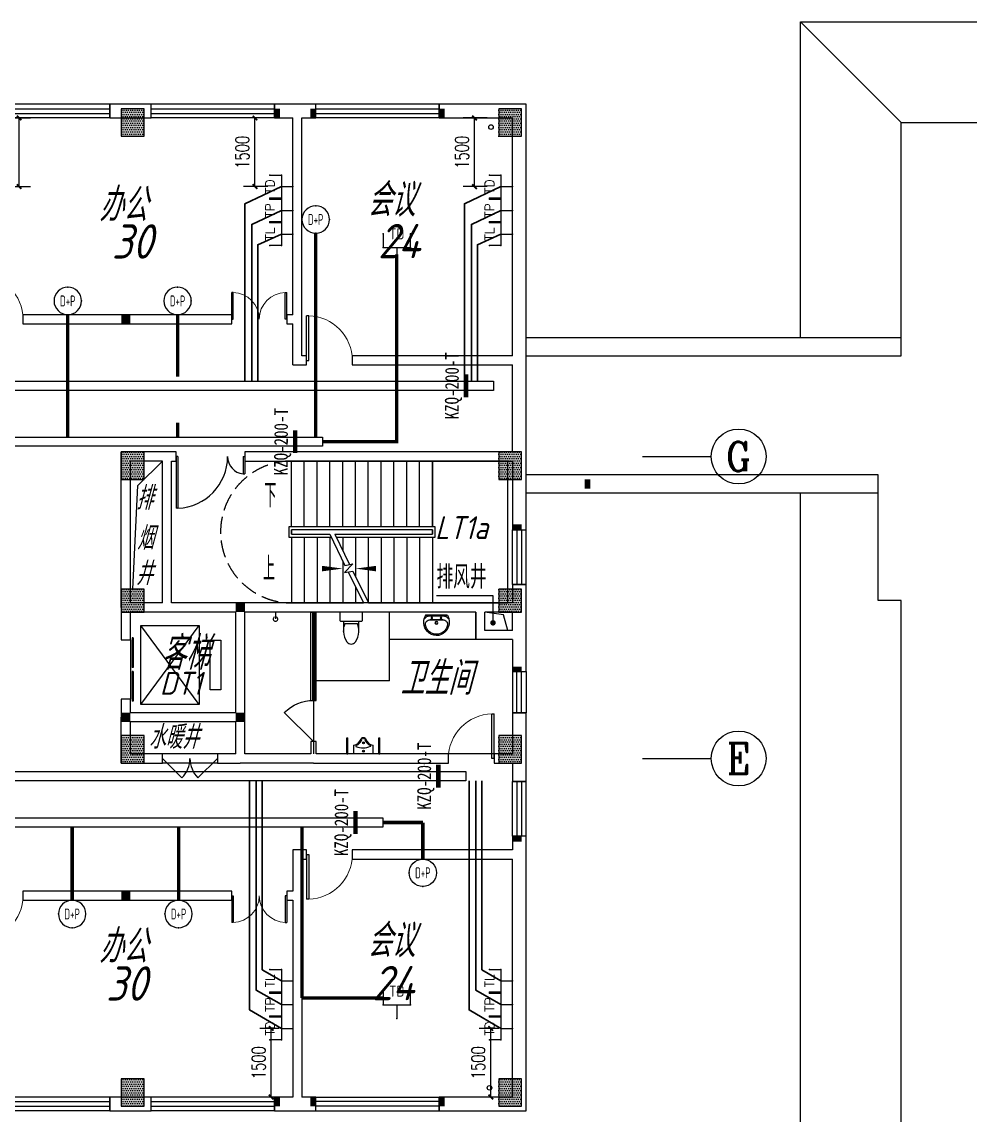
# Model space of a CAD drawing. Extents: x 1398449 to 2142961, y 256969 to 1032940.
# Drawn here: x 1615867 to 1636598, y 301821 to 325717 of the extents above; entities that cross this region are included whole.
import ezdxf
from ezdxf.enums import TextEntityAlignment as Align

# ---------------------------------------------------------------- set-up
doc = ezdxf.new("R2010")
doc.units = 0
doc.header["$LTSCALE"] = 1500
doc.header["$PDSIZE"] = 50
doc.linetypes.add('DASH', pattern=[0.35, 0.25, -0.1])
for name, color, linetype in [('1-建筑底图', 8, 'Continuous'), ('AXIS_TEXT', 7, 'Continuous'), ('CABLETRAY_PDS', 6, 'Continuous'), ('COLU', 7, 'Continuous'), ('EQUIP-通讯', 3, 'Continuous'), ('TEL_DIM', 3, 'Continuous'), ('WIRE-综合布线', 5, 'Continuous'), ('光纤点位', 3, 'Continuous'), ('内网桥架', 1, 'Continuous'), ('墙填充', 252, 'Continuous'), ('抗震支吊架', 2, 'Continuous'), ('构造柱', 6, 'Continuous'), ('水', 5, 'Continuous'), ('洁具', 7, 'Continuous'), ('红机电话', 3, 'Continuous'), ('结构柱子', 253, 'Continuous'), ('蓝机电话', 3, 'Continuous')]:
    doc.layers.add(name, color=color, linetype=linetype)
doc.layers.add('内网线路', color=1, linetype='Continuous', lineweight=30)
doc.styles.add('_TCH_AXIS', font='COMPLEX', dxfattribs={"bigfont": 'GBCBIG'})
doc.styles.add('_TCH_DIM', font='SIMPLEX', dxfattribs={"bigfont": 'GBCBIG'})
doc.styles.add('_TCH_DIM_T3', font='SIMPLEX', dxfattribs={"width": 0.705882, "bigfont": 'GBCBIG'})
doc.styles.add('_TEL_ATTDEF', font='GBENOR', dxfattribs={"width": 0.8, "height": 3, "bigfont": 'GBCBIG'})
doc.styles.add('_TEL_DIM', font='SIMPLEX', dxfattribs={"width": 0.8, "height": 3.5, "bigfont": 'HZTXT'})
doc.styles.add('A_DIM', font='simplex.shx', dxfattribs={"width": 0.7, "bigfont": 'gbcbig.shx'})
doc.styles.add('COMPLEX', font='COMPLEX')
doc.styles.add('kzcad', font='', dxfattribs={"width": 0.8})
doc.styles.get("Standard").update_dxf_attribs({"font": 'gbeitc.shx', "bigfont": 'gbcbig.shx'})
doc.styles.get('kzcad').set_extended_font_data('SimSun')
doc.linetypes.add('JIEDI', pattern='A,1.25,-0.25,0.25,-0.25,0.625,["/",Standard,S=0.6,R=0,X=0,Y=-0.3],0.625,-0.25,0.25,-0.25', length=4)
doc.dimstyles.new('_TCH_ARCH&&100', dxfattribs={"dimtxt": 297.5, "dimasz": 100, "dimexe": 250, "dimexo": 300, "dimgap": 126.25, "dimtad": 1, "dimdec": 0, "dimzin": 0, "dimdsep": 46, "dimtxsty": '_TCH_DIM_T3', "dimblk": 'ARCHTICK', "dimcen": 0.09, "dimclrt": 7, "dimazin": 2, "dimtfac": 1, "dimtdec": 0, "dimtix": 1, "dimtmove": 2, "dimatfit": 3, "dimfxl": 1, "dimtolj": 1, "dimtzin": 0, "dimarcsym": 0})
pattern_1 = [(0, (-733263.436, -708672.53), (23.8125, 47.625), [0, -47.625])]

# ---------------------------------------------------------------- blocks, each defined once
blk = doc.blocks.new('ghyhytjhrtret')
at = {"layer": '构造柱', "color": 0}
for points in [[(-319689, 1099337), (-319689, 1099137), (-319809, 1099337), (-319809, 1099137)], [(-318909, 1099337), (-318909, 1099137), (-319029, 1099337), (-319029, 1099137)], [(-316089, 1099337), (-316089, 1099137), (-316209, 1099337), (-316209, 1099137)], [(-323159, 1094837), (-323159, 1094637), (-322959, 1094837), (-322959, 1094637)], [(-313029, 1091037), (-313029, 1091237), (-312909, 1091037), (-312909, 1091237)], [(-314409, 1090137), (-314609, 1090137), (-314409, 1090257), (-314609, 1090257)], [(-320659, 1088537), (-320659, 1088337), (-320459, 1088537), (-320459, 1088337)], [(-314409, 1087024), (-314609, 1087024), (-314409, 1087144), (-314609, 1087144)], [(-323159, 1086137), (-323159, 1085937), (-322959, 1086137), (-322959, 1085937)], [(-320659, 1086137), (-320659, 1085937), (-320459, 1086137), (-320459, 1085937)], [(-314409, 1083317), (-314609, 1083317), (-314409, 1083437), (-314609, 1083437)], [(-323159, 1082237), (-323159, 1082037), (-322959, 1082237), (-322959, 1082037)], [(-319689, 1077737), (-319689, 1077537), (-319809, 1077737), (-319809, 1077537)], [(-318909, 1077737), (-318909, 1077537), (-319029, 1077737), (-319029, 1077537)], [(-316089, 1077737), (-316089, 1077537), (-316209, 1077737), (-316209, 1077537)]]:
    blk.add_solid(points, dxfattribs=at)
blk = doc.blocks.new('A$C737A27E0')
at = {"layer": '结构柱子'}
h = blk.add_hatch(color=6, dxfattribs=at)
h.dxf.hatch_style = 1
h.paths.add_polyline_path([(68150, 21200), (68150, 21800), (67650, 21800), (67650, 21200)])
h = blk.add_hatch(color=6, dxfattribs=at)
h.dxf.hatch_style = 1
h.paths.add_polyline_path([(76400, 21800), (75900, 21800), (75900, 21200), (76400, 21200)])
h = blk.add_hatch(color=6, dxfattribs=at)
h.dxf.hatch_style = 1
h.paths.add_polyline_path([(68150, 14300), (67650, 14300), (67650, 13700), (68150, 13700)])
h = blk.add_hatch(color=6, dxfattribs=at)
h.dxf.hatch_style = 1
h.paths.add_polyline_path([(75900, 13700), (76400, 13700), (76400, 14300), (75900, 14300)])
h = blk.add_hatch(color=6, dxfattribs=at)
h.dxf.hatch_style = 1
h.paths.add_polyline_path([(68150, 11300), (67650, 11300), (67650, 10800), (68150, 10800)])
h = blk.add_hatch(color=6, dxfattribs=at)
h.dxf.hatch_style = 1
h.paths.add_polyline_path([(76400, 11300), (75900, 11300), (75900, 10800), (76400, 10800)])
h = blk.add_hatch(color=6, dxfattribs=at)
h.dxf.hatch_style = 1
h.paths.add_polyline_path([(68150, 8100), (67650, 8100), (67650, 7500), (68150, 7500)])
h = blk.add_hatch(color=6, dxfattribs=at)
h.dxf.hatch_style = 1
h.paths.add_polyline_path([(76400, 7500), (76400, 8100), (75900, 8100), (75900, 7500)])
h = blk.add_hatch(color=6, dxfattribs=at)
h.dxf.hatch_style = 1
h.paths.add_polyline_path([(68150, 0), (68150, 600), (67650, 600), (67650, 0)])
h = blk.add_hatch(color=6, dxfattribs=at)
h.dxf.hatch_style = 1
h.paths.add_polyline_path([(76400, 0), (76400, 600), (75900, 600), (75900, 0)])
at = {"layer": '结构柱子', "color": 6}
for points in [[(68150, 21800), (67650, 21800), (67650, 21200), (68150, 21200)], [(76400, 21800), (75900, 21800), (75900, 21200), (76400, 21200)], [(68150, 14300), (67650, 14300), (67650, 13700), (68150, 13700)], [(76400, 14300), (75900, 14300), (75900, 13700), (76400, 13700)], [(68150, 11300), (67650, 11300), (67650, 10800), (68150, 10800)], [(76400, 11300), (75900, 11300), (75900, 10800), (76400, 10800)], [(68150, 8100), (67650, 8100), (67650, 7500), (68150, 7500)], [(76400, 8100), (75900, 8100), (75900, 7500), (76400, 7500)], [(68150, 600), (67650, 600), (67650, 0), (68150, 0)], [(76400, 600), (75900, 600), (75900, 0), (76400, 0)]]:
    blk.add_lwpolyline(points, close=True, dxfattribs=at)
blk = doc.blocks.new('A$C6ABE5480')
at = {"layer": '墙填充'}
h = blk.add_hatch(dxfattribs=at)
h.set_pattern_fill('DOTS', color=256, scale=30)
h.set_pattern_definition(pattern_1)
h.paths.add_polyline_path([(68150, 21200), (68150, 21800), (67650, 21800), (67650, 21200)])
h = blk.add_hatch(dxfattribs=at)
h.set_pattern_fill('DOTS', color=256, scale=30)
h.set_pattern_definition(pattern_1)
h.paths.add_polyline_path([(76400, 21800), (75900, 21800), (75900, 21200), (76400, 21200)])
h = blk.add_hatch(dxfattribs=at)
h.set_pattern_fill('DOTS', color=256, scale=30)
h.set_pattern_definition(pattern_1)
h.paths.add_polyline_path([(68150, 14300), (67650, 14300), (67650, 13700), (68150, 13700)])
h = blk.add_hatch(dxfattribs=at)
h.set_pattern_fill('DOTS', color=256, scale=30)
h.set_pattern_definition(pattern_1)
h.paths.add_polyline_path([(75900, 13700), (76400, 13700), (76400, 14300), (75900, 14300)])
h = blk.add_hatch(dxfattribs=at)
h.set_pattern_fill('DOTS', color=256, scale=30)
h.set_pattern_definition(pattern_1)
h.paths.add_polyline_path([(68150, 11300), (67650, 11300), (67650, 10800), (68150, 10800)])
h = blk.add_hatch(dxfattribs=at)
h.set_pattern_fill('DOTS', color=256, scale=30)
h.set_pattern_definition(pattern_1)
h.paths.add_polyline_path([(76400, 11300), (75900, 11300), (75900, 10800), (76400, 10800)])
h = blk.add_hatch(dxfattribs=at)
h.set_pattern_fill('DOTS', color=256, scale=30)
h.set_pattern_definition(pattern_1)
h.paths.add_polyline_path([(68150, 8100), (67650, 8100), (67650, 7500), (68150, 7500)])
h = blk.add_hatch(dxfattribs=at)
h.set_pattern_fill('DOTS', color=256, scale=30)
h.set_pattern_definition(pattern_1)
h.paths.add_polyline_path([(76400, 7500), (76400, 8100), (75900, 8100), (75900, 7500)])
h = blk.add_hatch(dxfattribs=at)
h.set_pattern_fill('DOTS', color=256, scale=30)
h.set_pattern_definition(pattern_1)
h.paths.add_polyline_path([(68150, 0), (68150, 600), (67650, 600), (67650, 0)])
h = blk.add_hatch(dxfattribs=at)
h.set_pattern_fill('DOTS', color=256, scale=30)
h.set_pattern_definition(pattern_1)
h.paths.add_polyline_path([(76400, 0), (76400, 600), (75900, 600), (75900, 0)])
at = {"layer": 'COLU', "color": 6}
for points in [[(68150, 21800), (67650, 21800), (67650, 21200), (68150, 21200)], [(76400, 21800), (75900, 21800), (75900, 21200), (76400, 21200)], [(68150, 14300), (67650, 14300), (67650, 13700), (68150, 13700)], [(76400, 14300), (75900, 14300), (75900, 13700), (76400, 13700)], [(68150, 11300), (67650, 11300), (67650, 10800), (68150, 10800)], [(76400, 11300), (75900, 11300), (75900, 10800), (76400, 10800)], [(68150, 8100), (67650, 8100), (67650, 7500), (68150, 7500)], [(76400, 8100), (75900, 8100), (75900, 7500), (76400, 7500)], [(68150, 600), (67650, 600), (67650, 0), (68150, 0)], [(76400, 600), (75900, 600), (75900, 0), (76400, 0)]]:
    blk.add_lwpolyline(points, close=True, dxfattribs=at)
blk = doc.blocks.new('shui1')
at = {"layer": '水'}
for centre in [(557073, 185838), (557042, 164838)]:
    blk.add_circle(centre, 50, dxfattribs=at)
blk = doc.blocks.new('JB-LinYuTou')
blk.add_line((0, 0), (0, -150))
blk.add_arc((0, -150), 50, 120, 60)
blk = doc.blocks.new('_E6')
for p, q in [((240, 0), (-240, 0)), ((-237, 0), (239, 0)), ((240, 0), (270, -79)), ((-213, -36), (-271, -91)), ((-240, 0), (-270, -79)), ((-179, -23), (181, -23)), ((141, -105), (-141, -105)), ((-141, -105), (141, -105)), ((217, -37), (274, -95))]:
    blk.add_line(p, q)
for centre, radius in [((-99, -65), 16.3), ((2, -172), 31.6), ((2, -172), 23), ((101, -65), 16.3)]:
    blk.add_circle(centre, radius)
for centre, radius, start, end in [((28, -152), 307, 166.1751, 244.7296), ((-141, -205), 100, 90, 190.5602), ((0, -179), 243, 190.5602, 349.4398), ((-179, -73), 50, 90, 133.181), ((-28, -152), 307, 297.0639, 13.8249), ((141, -205), 100, 349.4398, 90), ((181, -73), 50, 44.5607, 90), ((0, -201), 250, 245.8071, 296.4628), ((28, -152), 307, 266.589, 266.5936)]:
    blk.add_arc(centre, radius, start, end)
at = {"width": 0.8, "flags": 9}
for tag in ['XSIZE', 'YSIZE']:
    blk.add_attdef(tag, (0, 0), '', height=0.5, dxfattribs=at)
blk = doc.blocks.new('_AXISO')
blk.add_circle((0, 0), 0.5)
at = {"layer": 'AXIS_TEXT', "style": 'COMPLEX', "width": 1.041667}
blk.add_attdef('A', text='', height=0.56, dxfattribs=at).set_placement((-0.25, -0.28), (0.25, -0.28), align=Align.FIT)
blk = doc.blocks.new('$plan$00002826')
at = {"layer": '洁具', "color": 7}
blk.add_line((-260, -140), (-260, 140), dxfattribs=at)
at = {"layer": '洁具'}
blk.add_line((-200, 170), (-200, -170), dxfattribs=at)
blk.add_lwpolyline([(-650, 92, 0.537872), (-650, -92, 0.149947), (-430, -170), (-200, -170), (-200, -220, 0.414214), (-170, -250), (-30, -250, 0.414214), (0, -220), (0, 220, 0.414214), (-30, 250), (-170, 250, 0.414214), (-200, 220), (-200, 170), (-430, 170, 0.149947)], format="xyb", close=True, dxfattribs=at)
at = {"layer": '洁具', "color": 7}
for centre, start, end in [((-413, -227), 67.4505, 91.4725), ((-413, 227), 268.6339, 292.5495)]:
    blk.add_arc(centre, 398, start, end, dxfattribs=at)
blk = doc.blocks.new('$TCHSYS$WIN2D')
for p, q in [((-0.5, 0.5), (0.5, 0.5)), ((-0.5, 0.5), (-0.5, -0.5)), ((0.5, 0.5), (0.5, -0.5)), ((0.5, 0.1667), (-0.5, 0.1667)), ((0.5, -0.1667), (-0.5, -0.1667)), ((-0.5, -0.5), (0.5, -0.5))]:
    blk.add_line(p, q)
blk = doc.blocks.new('$DorLib2D$00000001')
for p, q in [((0.45, 0.975), (0.5, 0.975)), ((0.45, 0), (0.45, 0.975)), ((0.5, 0), (0.5, 0.975)), ((0.5, 0), (0.45, 0))]:
    blk.add_line(p, q)
at = {"lineweight": 13}
blk.add_arc((0.475, 0), 0.975, 91.4693, 180, dxfattribs=at)
blk = doc.blocks.new('$DorLib2D$00000225')
at = {"color": 0}
for p, q in [((0.475, -0.001), (0.475, 0.752)), ((0.475, 0.752), (0.5, 0.752)), ((0.5, -0.001), (0.5, 0.752)), ((-0.5, 0), (-0.5, 0.252)), ((-0.475, 0.252), (-0.5, 0.252)), ((-0.475, 0), (-0.475, 0.252)), ((-0.475, 0), (-0.5, 0)), ((0.475, -0.001), (0.5, -0.001))]:
    blk.add_line(p, q, dxfattribs=at)
for centre, radius, start, end in [((0.505, -0.002), 0.755, 92.2493, 179.7238), ((-0.501, 0.003), 0.251, 359.7899, 84.0974)]:
    blk.add_arc(centre, radius, start, end, dxfattribs=at)
blk = doc.blocks.new('$DorLib2D$00000002')
for p, q in [((-0.5, 0), (-0.5, 0.4875)), ((-0.475, 0.4875), (-0.5, 0.4875)), ((-0.475, 0), (-0.475, 0.4875)), ((0.475, 0), (0.475, 0.4875)), ((0.475, 0.4875), (0.5, 0.4875)), ((0.5, 0), (0.5, 0.4875)), ((-0.5, 0), (-0.475, 0)), ((0.5, 0), (0.475, 0))]:
    blk.add_line(p, q)
at = {"lineweight": 13}
for centre, start, end in [((-0.4875, 0), 0, 88.53072), ((0.4875, 0), 91.46928, 180)]:
    blk.add_arc(centre, 0.4875, start, end, dxfattribs=at)
blk = doc.blocks.new('$DorLib2D$00000116')
at = {"color": 0}
for p, q in [((-0.5, 0), (-0.146, 0.354)), ((0.5, 0), (0.146, 0.354))]:
    blk.add_line(p, q, dxfattribs=at)
for centre, start, end in [((-0.5, 0), 0, 45), ((0.5, 0), 135, 180)]:
    blk.add_arc(centre, 0.5, start, end, dxfattribs=at)
blk = doc.blocks.new('$DORLIB2D$00000127')
at = {"color": 0}
for points in [[(-0.533, 0.795), (-0.533, 0.69)], [(-0.033, 0.795), (-0.533, 0.795)], [(-0.033, 0.795), (-0.033, 0.69)], [(0.533, 0.795), (0.033, 0.795)], [(0.033, 0.795), (0.033, 0.69)], [(0.533, 0.795), (0.533, 0.69)], [(-0.033, 0.69), (-0.533, 0.69)], [(0.533, 0.69), (0.033, 0.69)], [(0.5, 0.5), (-0.5, 0.5)]]:
    blk.add_lwpolyline(points, dxfattribs=at)
blk = doc.blocks.new('$lvtry$00000222')
at = {"color": 0, "elevation": 0}
blk.add_lwpolyline([(-205, -191), (-205, 0), (205, 0), (205, -191, 0.268068), (51, -323, -0.317765), (0, -360, -0.317765), (-51, -323, 0.268068)], format="xyb", close=True, dxfattribs=at)
at = {"color": 0}
for centre in [(0, -60, 0), (0, -242, 0)]:
    blk.add_circle(centre, 20, dxfattribs=at)
for centre, radius, start, end in [((-152, -175, 0), 10, 114.1084, 248.1394), ((5, -526, 0), 395, 66.6675, 114.1084), ((-243, -401, 0), 233, 19.2639, 68.1394), ((243, -401, 0), 233, 110.4941, 160.7361), ((158, -173, 0), 10, 290.4941, 66.6675), ((0, -316, 0), 24, 199.2639, 269.4998), ((0, -316, 0), 24, 270.5002, 340.7361)]:
    blk.add_arc(centre, radius, start, end, dxfattribs=at)
for p in [(0, -60, 0), (0, -242, 0)]:
    blk.add_point(p, dxfattribs=at)
blk = doc.blocks.new('$DorLib2D$00000114')
at = {"color": 0}
blk.add_line((0.5, 0), (-0.207, 0.707), dxfattribs=at)
blk.add_arc((0.5, 0), 1, 135, 180, dxfattribs=at)
blk = doc.blocks.new('1-五层建筑底图')
at = {"layer": '1-建筑底图', "color": 251}
blk.add_line((113800, 38400), (116000, 36200), dxfattribs=at)
at = {"layer": '1-建筑底图'}
for p, q in [((99600, 36600), (98700, 36600)), ((98700, 36600), (98700, 36300)), ((99600, 36300), (99600, 36600)), ((102800, 36600), (102300, 36600)), ((102300, 36600), (102300, 36300)), ((103200, 36600), (102800, 36600)), ((103200, 36300), (103200, 36600)), ((107800, 36600), (105900, 36600)), ((105900, 36600), (105900, 36300)), ((107800, 31000), (107800, 36600)), ((98700, 36300), (99600, 36300)), ((102300, 36300), (102700, 36300)), ((102700, 32000), (102700, 36300)), ((102900, 36300), (103200, 36300)), ((102900, 31900), (102900, 36300)), ((105900, 36300), (107500, 36300)), ((107500, 31100), (107500, 36300)), ((101365.6, 32000), (96800, 32000)), ((96800, 32000), (96800, 31800)), ((96800, 31800), (101365.6, 31800)), ((101365.6, 31800), (101365.6, 32000)), ((102700, 32000), (102565.6, 32000)), ((102565.6, 32000), (102565.6, 31800)), ((102565.6, 31800), (102700, 31800)), ((102700, 30900), (102700, 31800)), ((102900, 31100), (102900, 31900)), ((103000, 31100), (102900, 31100)), ((103000, 30900), (103000, 31100)), ((107500, 31100), (104000, 31100)), ((104000, 31100), (104000, 30900)), ((102700, 30900), (103000, 30900)), ((104000, 30900), (107500, 30900)), ((107500, 29000), (107500, 30900)), ((107800, 28900), (107800, 31000)), ((99950, 29000), (98950, 29000)), ((98950, 25600), (98950, 29000)), ((100150, 29000), (99950, 29000)), ((100150, 28800), (100150, 29000)), ((107500, 29000), (101650, 29000)), ((101650, 29000), (101650, 28800)), ((99850, 28800), (99150, 28800)), ((99150, 25700), (99150, 28800)), ((99850, 25700), (99850, 28800)), ((100050, 25700), (100050, 28800)), ((100050, 28800), (100150, 28800)), ((101650, 28800), (107500, 28800)), ((105750, 28800), (102670, 28800)), ((102670, 27360), (102670, 28800)), ((102950, 27360), (102950, 28800)), ((103230, 27360), (103230, 28800)), ((103510, 27360), (103510, 28800)), ((103790, 27360), (103790, 28800)), ((104070, 27360), (104070, 28800)), ((104350, 27360), (104350, 28800)), ((104630, 27360), (104630, 28800)), ((104910, 27360), (104910, 28800)), ((105190, 27360), (105190, 28800)), ((105470, 27360), (105470, 28800)), ((105750, 27360), (105750, 28800)), ((107400, 28800), (105750, 28800)), ((105750, 28800), (105750, 27360)), ((107400, 25700), (107400, 28800)), ((107500, 28800), (107500, 27300)), ((107800, 27300), (107800, 28900)), ((110346.5, 28900), (111846.5, 28900)), ((102610, 27360), (102610, 27140)), ((105810, 27360), (102610, 27360)), ((105750, 27300), (102670, 27300)), ((102670, 27300), (102670, 27200)), ((105750, 27300), (102670, 27300)), ((102670, 27200), (102670, 27300)), ((105750, 27200), (105750, 27300)), ((105750, 27300), (105750, 27200)), ((105810, 27140), (105810, 27360)), ((107500, 27300), (107800, 27300)), ((102610, 27140), (103534.8, 27140)), ((102670, 27200), (103505.3, 27200)), ((102670, 27200), (103505.3, 27200)), ((102670, 27140), (102670, 25700)), ((102950, 27140), (102950, 25700)), ((103230, 27140), (103230, 25700)), ((103505.3, 27200), (103839.6, 26520.6)), ((103510, 27140), (103510, 25700)), ((103616.8, 27200), (105750, 27200)), ((103616.8, 27200), (103941.1, 26540.7)), ((103616.8, 27200), (105750, 27200)), ((103646.3, 27140), (105810, 27140)), ((103790, 27140), (103790, 26847.9)), ((104070, 27140), (104070, 26278.7)), ((104350, 27140), (104350, 25709.5)), ((104630, 27140), (104630, 25700)), ((104910, 27140), (104910, 25700)), ((105190, 27140), (105190, 25700)), ((105470, 27140), (105470, 25700)), ((105750, 27140), (105750, 25700)), ((105750, 27140), (105750, 25700)), ((103790, 26621.3), (103790, 25700)), ((104014.6, 26555.2), (103828.4, 26361.1)), ((103839.6, 26520.6), (104014.6, 26555.2)), ((103828.4, 26361.1), (104011.6, 26397.3)), ((103910.1, 26377.2), (104243.2, 25700)), ((104011.6, 26397.3), (104354.7, 25700)), ((104070, 26052.1), (104070, 25700)), ((107800, 26100), (107500, 26100)), ((107500, 26100), (107500, 25700)), ((107800, 25600), (107800, 26100)), ((107075.9, 25856.2), (105840.8, 25856.2)), ((107075.9, 25265), (107075.9, 25856.2)), ((98950, 25600), (98950, 24894.4)), ((99850, 25700), (99150, 25700)), ((101550, 25700), (100050, 25700)), ((103150, 25700), (101550, 25700)), ((102670, 25700), (104243.2, 25700)), ((106800, 25700), (103150, 25700)), ((104354.7, 25700), (105750, 25700)), ((105750, 25700), (107400, 25700)), ((107500, 25700), (106800, 25700)), ((107800, 25000), (107800, 25600)), ((99950, 25500), (99150, 25500)), ((99150, 24894.4), (99150, 25500)), ((101450, 25500), (99950, 25500)), ((101450, 23300), (101450, 25500)), ((101650, 23200), (101650, 25500)), ((103090, 25500), (101650, 25500)), ((103210, 25500), (103090, 25500)), ((103150, 25500), (103150, 22400)), ((106700, 25500), (103210, 25500)), ((104810, 24000), (104810, 25500)), ((106700, 24900), (106700, 25500)), ((106900, 25100), (106900, 25500)), ((107500, 25500), (106900, 25500)), ((107500, 25100), (107500, 25500)), ((100655, 23478.4), (99375, 25204.8)), ((99375, 23478.4), (100655, 25204.8)), ((107500, 25100), (106900, 25100)), ((98950, 24894.4), (99150, 24894.4)), ((107500, 24900), (106700, 24900)), ((107500, 24900), (107500, 24200)), ((107800, 24200), (107800, 25000)), ((107500, 24200), (107800, 24200)), ((104810, 24000), (103150, 24000)), ((99150, 23594.4), (98950, 23594.4)), ((98950, 23594.4), (98950, 23200)), ((99150, 23300), (99150, 23594.4)), ((98950, 22200), (98950, 23200)), ((101450, 23300), (99150, 23300)), ((101650, 22400), (101650, 23200)), ((107800, 23300), (107500, 23300)), ((107500, 23300), (107500, 22400)), ((107800, 22300), (107800, 23300)), ((99150, 22400), (99150, 23100)), ((101450, 23100), (99150, 23100)), ((101450, 22400), (101450, 23100)), ((103879.4, 22400), (103879.4, 22750)), ((103879.4, 22750), (103904.4, 22750)), ((103904.4, 22400), (103904.4, 22750)), ((104579.4, 22400), (104579.4, 22750)), ((104579.4, 22750), (104604.4, 22750)), ((104604.4, 22400), (104604.4, 22750)), ((103210, 22668.1), (103090, 22668.1)), ((103090, 22668.1), (103090, 22400)), ((103210, 22400), (103210, 22668.1)), ((99850, 22400), (99150, 22400)), ((101050, 22400), (99850, 22400)), ((99850, 22200), (99850, 22400)), ((101450, 22400), (101050, 22400)), ((101050, 22400), (101050, 22200)), ((103090, 22400), (101650, 22400)), ((106100, 22400), (103210, 22400)), ((103879.4, 22400), (103904.4, 22400)), ((104579.4, 22400), (104604.4, 22400)), ((106100, 22200), (106100, 22400)), ((107100, 22400), (106100, 22400)), ((107500, 22400), (107100, 22400)), ((107100, 22400), (107100, 22200)), ((107800, 21800), (107800, 22300)), ((110346.5, 22300), (111846.5, 22300)), ((98950, 22200), (99850, 22200)), ((101050, 22200), (99850, 22200)), ((101050, 22200), (101550, 22200)), ((103150, 22200), (101550, 22200)), ((103150, 22200), (106100, 22200)), ((107100, 22200), (107500, 22200)), ((107500, 22200), (107500, 21800)), ((107500, 21800), (107800, 21800)), ((107800, 20600), (107500, 20600)), ((107500, 20600), (107500, 20300)), ((107800, 20200), (107800, 20600)), ((103000, 20300), (102700, 20300)), ((102700, 20300), (102700, 19400)), ((102900, 20100), (103000, 20100)), ((102900, 20100), (102900, 19300)), ((103000, 20100), (103000, 20300)), ((107500, 20300), (104000, 20300)), ((104000, 20300), (104000, 20100)), ((104000, 20100), (107500, 20100)), ((107500, 14900), (107500, 20100)), ((107800, 14600), (107800, 20200)), ((101365.6, 19400), (96800, 19400)), ((96800, 19400), (96800, 19200)), ((101365.6, 19200), (101365.6, 19400)), ((102700, 19400), (102565.6, 19400)), ((102565.6, 19400), (102565.6, 19200)), ((96800, 19200), (101365.6, 19200)), ((102565.6, 19200), (102700, 19200)), ((102700, 19200), (102700, 14900)), ((102900, 19300), (102900, 14900)), ((99600, 14900), (98700, 14900)), ((98700, 14900), (98700, 14600)), ((99600, 14600), (99600, 14900)), ((102700, 14900), (102300, 14900)), ((102300, 14900), (102300, 14600)), ((103200, 14900), (102900, 14900)), ((103200, 14600), (103200, 14900)), ((107500, 14900), (105900, 14900)), ((105900, 14900), (105900, 14600)), ((98700, 14600), (99600, 14600)), ((102300, 14600), (102800, 14600)), ((102800, 14600), (103200, 14600)), ((105900, 14600), (107800, 14600))]:
    blk.add_line(p, q, dxfattribs=at)
at = {"layer": '1-建筑底图', "color": 251}
for points in [[(113800, 31500), (113800, 38400), (140900, 38400), (140900, -1900), (113800, -1900), (113800, 28100)], [(107800, 31100), (116000, 31100), (116000, 36200), (130800, 36200)], [(107800, 31100), (107800, 31500), (116000, 31500)], [(115500, 28100), (107800, 28100), (107800, 28500)], [(138700, 28000), (138700, 300), (116000, 300), (116000, 8100), (115500, 8100), (115500, 10750), (116000, 10750), (116000, 25753.2), (115500, 25753.2), (115500, 28500), (107800, 28500), (107800, 28500)]]:
    blk.add_lwpolyline(points, dxfattribs=at)
at = {"layer": '1-建筑底图'}
for points in [[(99200, 26000), (99311.2, 28264.2), (99850, 28800)], [(106700, 25500), (106700, 24900), (104810, 24900), (104810, 25500)], [(107400, 25100), (107303.8, 25439.8), (106900, 25500)]]:
    blk.add_lwpolyline(points, dxfattribs=at)
for points in [[(102530, 28050, 0, 0, 0), (106575, 28050, 0, 0, 0), (106575, 26450, 0, 0, 0), (104070, 26450, 0, 120, 0), (104520, 26450, 0, 0, 0)], [(102530, 26450, 0, 0, 0), (103790, 26450, 0, 120, 0), (103340, 26450, 0, 0, 0)]]:
    blk.add_lwpolyline(points, format="xyseb", dxfattribs=at)
for points in [[(99375, 23478.4), (99375, 25204.8), (100655, 25204.8), (100655, 23478.4)], [(100890, 23798.4), (100890, 24884.8), (101125, 24884.8), (101125, 23798.4)]]:
    blk.add_lwpolyline(points, close=True, dxfattribs=at)
at = {"layer": '1-建筑底图', "const_width": 60}
blk.add_lwpolyline([(107075.9, 25235, 1), (107075.9, 25295, 1)], format="xyb", close=True, dxfattribs=at)
at = {"layer": '1-建筑底图', "color": 9, "linetype": 'DASH'}
blk.add_arc((102670, 27250), 1550, 90, 270, dxfattribs=at)
at = {"layer": '1-建筑底图'}
for name, p, xscale, yscale, zscale, rotation in [('$TCHSYS$WIN2D', (97350, 36450), 2700, 300, 2700, 180), ('$TCHSYS$WIN2D', (100950, 36450), 2700, 300, 2700, 180), ('$TCHSYS$WIN2D', (104550, 36450), 2700, 300, 2700, 180), ('$DorLib2D$00000001', (96300, 31900), 1000, -1000, 1000, 180), ('$DorLib2D$00000002', (101965.6, 31900), -1200, -1200, -1200, 180), ('$DorLib2D$00000001', (103500, 31000), 1000, -1000, 1000, 180), ('$DorLib2D$00000225', (100900, 28900), 1500, 1500, 200, 180), ('$TCHSYS$WIN2D', (107650, 26700), 1200, 300, 1200, 90), ('$TCHSYS$WIN2D', (103150, 24534), 1931.930024386034, 120, 1931.930024386034, 90), ('$DORLIB2D$00000127', (99050, 24244.4), 1300, -200, 200, 90), ('$TCHSYS$WIN2D', (107650, 23750), -900, 300, -900, 90), ('$DorLib2D$00000114', (103150, 23118.1), -900, 900, -900, 90), ('$DorLib2D$00000001', (106600, 22300), -1000, -1000, -1000, 180.0000000000007), ('$DorLib2D$00000116', (100450, 22300), 1200, 1200, 200, 180.000000000004), ('$TCHSYS$WIN2D', (107650, 21200), 1200, -300, 1200, 90), ('$DorLib2D$00000001', (103500, 20200), 1000, 1000, 1000, 180), ('$DorLib2D$00000001', (96300, 19300), 1000, 1000, 1000, 180), ('$DorLib2D$00000002', (101965.6, 19300), -1200, 1200, -1200, 180)]:
    blk.add_blockref(name, p, dxfattribs=dict(at, xscale=xscale, yscale=yscale, zscale=zscale, rotation=rotation))
for name, p in [('ghyhytjhrtret', (422109.4, -1062837.1)), ('A$C737A27E0', (31300, 14700)), ('A$C6ABE5480', (31300, 14700)), ('shui1', (-450041.7, -149737.7)), ('JB-LinYuTou', (102320, 25500))]:
    blk.add_blockref(name, p, dxfattribs=at)
ref = blk.add_blockref('_AXISO', (112446.5, 28900), dxfattribs=dict(at, xscale=1200, yscale=1200, zscale=1200))
ref.add_attrib('A', 'G', dxfattribs={"layer": 'AXIS_TEXT', "height": 637.8, "style": '_TCH_AXIS'}).set_placement((112173.1, 28581.1), (112719.8, 28581.1), align=Align.FIT)
for name, p, rotation in [('$plan$00002826', (103974.2, 25500), 90), ('$lvtry$00000222', (104241.9, 22400, 0), 179.999999999212)]:
    blk.add_blockref(name, p, dxfattribs=dict(at, rotation=rotation))
at = {"layer": '1-建筑底图', "xscale": -1}
blk.add_blockref('_E6', (105839.8, 25435.6), dxfattribs=at)
at = {"layer": '1-建筑底图'}
ref = blk.add_blockref('_AXISO', (112446.5, 22300), dxfattribs=dict(at, xscale=1200, yscale=1200, zscale=1200))
ref.add_attrib('A', 'E', dxfattribs={"layer": 'AXIS_TEXT', "height": 668.2, "style": '_TCH_AXIS'}).set_placement((112191.9, 21965.9), (112701, 21965.9), align=Align.FIT)
at = {"layer": '1-建筑底图', "yscale": -300}
for p, xscale, zscale in [((97350, 14750), -2700, -2700), ((100950, 14750), -2700, -2700), ((104550, 14750), 2700, 2700)]:
    blk.add_blockref('$TCHSYS$WIN2D', p, dxfattribs=dict(at, xscale=xscale, zscale=zscale))
at = {"layer": '1-建筑底图'}
for s, height, p in [('会议', 723.4, (104326.1, 34148.8)), ('办公', 723.4, (98462.2, 34040.7)), ('30', 750, (98744, 33224.9)), ('24', 750, (104563.4, 33233.3)), ('排', 506.4, (99273.5, 27740.9)), ('LT1a', 500, (105808.5, 27094.8)), ('烟', 506.4, (99289.4, 26864.2)), ('井', 506.4, (99265.5, 26090.6)), ('客梯', 723.4, (99824, 24241.5)), ('卫生间', 723.4, (105047, 23690.9)), ('DT1', 500, (99792.6, 23692.9)), ('水暖井', 506.38, (99547.4, 22514.4)), ('会议', 723.4, (104326.1, 17958.8)), ('会议', 723.4, (104326.1, 17958.8)), ('办公', 723.4, (98462.2, 17831.4)), ('30', 750, (98616.6, 17006.1)), ('24', 750, (104436, 17014.5))]:
    blk.add_text(s, height=height, dxfattribs=at).set_placement(p)
at = {"layer": '1-建筑底图', "color": 7, "style": 'A_DIM', "width": 0.7}
for s, p in [('下', (102074.4, 27787.5)), ('上', (102045.5, 26187.5))]:
    blk.add_text(s, height=525, dxfattribs=at).set_placement(p)
at = {"layer": '1-建筑底图', "color": 7, "style": '_TCH_DIM'}
blk.add_text('排风井', height=506.38, dxfattribs=at).set_placement((105840.8, 26013.7))
blk = doc.blocks.new('$equip_U$00000080(win7-PC-hzk)')
blk.add_circle((0, 0.5), 0.5)
for p in [(0, 0.999), (-0.5, 0.5), (0.5, 0.5)]:
    blk.add_point(p)
at = {"color": 7, "style": '_TEL_DIM', "width": 0.7}
blk.add_attdef('$TEXT$', text='', height=0.4, dxfattribs=at).set_placement((0, 0.5), align=Align.MIDDLE_CENTER)
at = {"color": 7, "style": '_TEL_DIM', "flags": 1}
for tag in ['A', 'REMARK']:
    blk.add_attdef(tag, text='', height=0.00002, dxfattribs=at).set_placement((0, 0), align=Align.MIDDLE_CENTER)
blk = doc.blocks.new('$equip$00002670')
for p, q in [((-0.5, 0.499), (-0.5, 0.999)), ((0.5, 0.999), (0.5, 0.499)), ((0.5, 0.499), (-0.5, 0.499)), ((0, 0.5), (0, 0))]:
    blk.add_line(p, q)
for p in [(-0.5, 0.999), (0.5, 0.999), (-0.5, 0.499), (0.5, 0.499), (0, 0)]:
    blk.add_point(p)
at = {"color": 7, "style": '_TEL_DIM'}
blk.add_attdef('$TEXT$', text='', height=0.4, dxfattribs=at).set_placement((0, 0.999), align=Align.MIDDLE_CENTER)
at = {"color": 7, "style": '_TEL_DIM', "flags": 1}
blk.add_attdef('A', text='', height=0.000025, dxfattribs=at).set_placement((0, 0), align=Align.MIDDLE_CENTER)
blk = doc.blocks.new('$equip$00001867')
for p, q in [((-0.5, 0.499), (-0.5, 0.999)), ((0.5, 0.999), (0.5, 0.499)), ((0.5, 0.499), (-0.5, 0.499)), ((0, 0.5), (0, 0))]:
    blk.add_line(p, q)
for p in [(-0.5, 0.999), (0.5, 0.999), (-0.5, 0.499), (0.5, 0.499), (0, 0)]:
    blk.add_point(p)
at = {"color": 7, "style": '_TEL_DIM'}
blk.add_attdef('$TEXT$', text='', height=0.4, dxfattribs=at).set_placement((0, 0.999), align=Align.MIDDLE_CENTER)
at = {"color": 7, "style": '_TEL_DIM', "flags": 1}
blk.add_attdef('A', text='', height=0.00002, dxfattribs=at).set_placement((0, 0), align=Align.MIDDLE_CENTER)
blk = doc.blocks.new('_ArchTick')
at = {"color": 0, "linetype": 'ByBlock', "const_width": 0.4}
blk.add_lwpolyline([(-0.5, -0.5), (0.5, 0.5)], dxfattribs=at)
blk = doc.blocks.new('*D1089')
at = {"layer": 'Defpoints', "color": 0, "transparency": 16777216}
for p in [(1625763, 323617), (1626341, 323617), (1626341, 322117)]:
    blk.add_point(p, dxfattribs=at)
at = {"layer": 'TEL_DIM', "color": 0, "lineweight": -2, "transparency": 16777216}
for p, q in [((1626041, 323617), (1625513, 323617)), ((1625763, 322117), (1625763, 323617)), ((1626041, 322117), (1625513, 322117))]:
    blk.add_line(p, q, dxfattribs=at)
at = {"layer": 'TEL_DIM', "color": 0, "lineweight": -2, "transparency": 16777216, "xscale": 100, "yscale": 100, "zscale": 100}
for p, rotation in [((1625763, 323617), 90), ((1625763, 322117), 270)]:
    blk.add_blockref('_ArchTick', p, dxfattribs=dict(at, rotation=rotation))
at = {"layer": 'TEL_DIM', "color": 7, "transparency": 16777216, "insert": (1625488, 322867), "char_height": 297.5, "attachment_point": 5, "rotation": 90, "style": '_TCH_DIM_T3'}
blk.add_mtext('\\A1;1500', dxfattribs=at)
blk = doc.blocks.new('*D1090')
at = {"layer": 'Defpoints', "color": 0, "transparency": 16777216}
for p in [(1620963, 323617), (1621541, 323617), (1621541, 322117)]:
    blk.add_point(p, dxfattribs=at)
at = {"layer": 'TEL_DIM', "color": 0, "lineweight": -2, "transparency": 16777216}
for p, q in [((1621241, 323617), (1620713, 323617)), ((1620963, 322117), (1620963, 323617)), ((1621241, 322117), (1620713, 322117))]:
    blk.add_line(p, q, dxfattribs=at)
at = {"layer": 'TEL_DIM', "color": 0, "lineweight": -2, "transparency": 16777216, "xscale": 100, "yscale": 100, "zscale": 100}
for p, rotation in [((1620963, 323617), 90), ((1620963, 322117), 270)]:
    blk.add_blockref('_ArchTick', p, dxfattribs=dict(at, rotation=rotation))
at = {"layer": 'TEL_DIM', "color": 7, "transparency": 16777216, "insert": (1620688, 322867), "char_height": 297.5, "attachment_point": 5, "rotation": 90, "style": '_TCH_DIM_T3'}
blk.add_mtext('\\A1;1500', dxfattribs=at)
blk = doc.blocks.new('*D1091')
at = {"layer": 'Defpoints', "color": 0, "transparency": 16777216}
for p in [(1614791, 323617), (1615805, 323617), (1614791, 322117)]:
    blk.add_point(p, dxfattribs=at)
at = {"layer": 'TEL_DIM', "color": 0, "lineweight": -2, "transparency": 16777216}
for p, q in [((1615091, 323617), (1616055, 323617)), ((1615805, 322117), (1615805, 323617)), ((1615091, 322117), (1616055, 322117))]:
    blk.add_line(p, q, dxfattribs=at)
at = {"layer": 'TEL_DIM', "color": 0, "lineweight": -2, "transparency": 16777216, "xscale": 100, "yscale": 100, "zscale": 100}
for p, rotation in [((1615805, 323617), 90), ((1615805, 322117), 270)]:
    blk.add_blockref('_ArchTick', p, dxfattribs=dict(at, rotation=rotation))
at = {"layer": 'TEL_DIM', "color": 7, "transparency": 16777216, "insert": (1615530, 322867), "char_height": 297.5, "attachment_point": 5, "rotation": 90, "style": '_TCH_DIM_T3'}
blk.add_mtext('\\A1;1500', dxfattribs=at)
blk = doc.blocks.new('*D1101')
at = {"layer": 'Defpoints', "color": 0, "transparency": 16777216}
for p in [(1621318, 303717), (1621791, 303717), (1621791, 302217)]:
    blk.add_point(p, dxfattribs=at)
at = {"layer": 'TEL_DIM', "color": 0, "lineweight": -2, "transparency": 16777216}
for p, q in [((1621491, 303717), (1621068, 303717)), ((1621318, 302217), (1621318, 303717)), ((1621491, 302217), (1621068, 302217))]:
    blk.add_line(p, q, dxfattribs=at)
at = {"layer": 'TEL_DIM', "color": 0, "lineweight": -2, "transparency": 16777216, "xscale": 100, "yscale": 100, "zscale": 100}
for p, rotation in [((1621318, 303717), 90), ((1621318, 302217), 270)]:
    blk.add_blockref('_ArchTick', p, dxfattribs=dict(at, rotation=rotation))
at = {"layer": 'TEL_DIM', "color": 7, "transparency": 16777216, "insert": (1621043, 302967), "char_height": 297.5, "attachment_point": 5, "rotation": 90, "style": '_TCH_DIM_T3'}
blk.add_mtext('\\A1;1500', dxfattribs=at)
blk = doc.blocks.new('*D1102')
at = {"layer": 'Defpoints', "color": 0, "transparency": 16777216}
for p in [(1626118, 303717), (1626591, 303717), (1626591, 302217)]:
    blk.add_point(p, dxfattribs=at)
at = {"layer": 'TEL_DIM', "color": 0, "lineweight": -2, "transparency": 16777216}
for p, q in [((1626291, 303717), (1625868, 303717)), ((1626118, 302217), (1626118, 303717)), ((1626291, 302217), (1625868, 302217))]:
    blk.add_line(p, q, dxfattribs=at)
at = {"layer": 'TEL_DIM', "color": 0, "lineweight": -2, "transparency": 16777216, "xscale": 100, "yscale": 100, "zscale": 100}
for p, rotation in [((1626118, 303717), 90), ((1626118, 302217), 270)]:
    blk.add_blockref('_ArchTick', p, dxfattribs=dict(at, rotation=rotation))
at = {"layer": 'TEL_DIM', "color": 7, "transparency": 16777216, "insert": (1625843, 302967), "char_height": 297.5, "attachment_point": 5, "rotation": 90, "style": '_TCH_DIM_T3'}
blk.add_mtext('\\A1;1500', dxfattribs=at)

msp = doc.modelspace()

# ---------------------------------------------------------------- linework, layer by layer
at = {"layer": 'CABLETRAY_PDS'}
for p, q in [((1592941, 316640.3), (1622441.5, 316640.3)), ((1622441.5, 316640.3), (1622441.5, 316440.3)), ((1622441.5, 316440.3), (1592941, 316440.3)), ((1592941, 308317.1), (1623760.3, 308317.1)), ((1623760.3, 308317.1), (1623760.3, 308117.1)), ((1623760.3, 308117.1), (1592941, 308117.1))]:
    msp.add_line(p, q, dxfattribs=at)
at = {"layer": 'WIRE-综合布线', "linetype": 'Continuous', "const_width": 75}
for points in [[(1622290.6, 316640.3), (1622290.6, 321097.4)], [(1622441.5, 316540.3), (1624063.1, 316540.3), (1624063.1, 320634.5)], [(1616870.1, 316640.3), (1616870.1, 319317.1)], [(1619270.4, 317958.6), (1619270.4, 319317.1)], [(1619270.4, 316640.3), (1619270.4, 316959.8)], [(1616966, 306517.1), (1616966, 308117.1)], [(1619292.3, 306517.1), (1619292.3, 308117.1)], [(1621990.9, 304381.2), (1621990.9, 308117.1)], [(1623760.3, 308217.1), (1624633.5, 308217.1)], [(1624633.5, 307417.1), (1624633.5, 308217.1)], [(1621990.9, 304381.2), (1623763.1, 304381.2)]]:
    msp.add_lwpolyline(points, dxfattribs=at)
at = {"layer": '内网桥架'}
for p, q in [((1593710.1, 317862.5), (1626177.4, 317862.5)), ((1626177.4, 317862.5), (1626177.4, 317662.5)), ((1626177.4, 317662.5), (1593710.1, 317662.5)), ((1591909.1, 309328.8), (1625572.1, 309328.8)), ((1625572.1, 309328.8), (1625572.1, 309128.8)), ((1625572.1, 309128.8), (1591909.1, 309128.8))]:
    msp.add_line(p, q, dxfattribs=at)
at = {"layer": '内网线路'}
for points in [[(1621541.5, 322117.1), (1620741.4, 321743), (1620741.4, 317862.5)], [(1626341.5, 322117.1), (1625541.4, 321743), (1625541.4, 317862.5)], [(1621541.5, 321593.4), (1620894.4, 321289.5), (1620894.4, 317862.5)], [(1626341.5, 321593.4), (1625694.4, 321289.5), (1625694.4, 317862.5)], [(1621541.5, 321078.8), (1621025.4, 320846.6), (1621025.4, 317862.5)], [(1626341.5, 321078.8), (1625825.4, 320846.6), (1625825.4, 317862.5)], [(1621541.5, 303717.1), (1620844.9, 304121.4), (1620844.9, 309128.8)], [(1621541.5, 304237.1), (1620992.6, 304551.3), (1620992.6, 309128.8)], [(1621541.5, 304755.4), (1621123.6, 304998.5), (1621123.6, 309128.8)], [(1626341.5, 303717.1), (1625644.9, 304121.4), (1625644.9, 309128.8)], [(1626341.5, 304237.1), (1625792.6, 304551.3), (1625792.6, 309128.8)], [(1626341.5, 304755.4), (1625923.6, 304998.5), (1625923.6, 309128.8)]]:
    msp.add_lwpolyline(points, dxfattribs=at)
at = {"layer": '抗震支吊架', "color": 5, "const_width": 100}
for points in [[(1625577.4, 317512.5), (1625577.4, 318012.5)], [(1624972.1, 308978.8), (1624972.1, 309478.8)]]:
    msp.add_lwpolyline(points, dxfattribs=at)
at = {"layer": '抗震支吊架', "color": 2, "const_width": 100}
for points in [[(1621841.5, 316290.3), (1621841.5, 316790.3)], [(1623160.3, 307967.1), (1623160.3, 308467.1)]]:
    msp.add_lwpolyline(points, dxfattribs=at)

# ---------------------------------------------------------------- block references
at = {"layer": '1-建筑底图', "linetype": 'JIEDI'}
msp.add_blockref('1-五层建筑底图', (1519091, 287317.1), dxfattribs=at)
at = {"layer": 'EQUIP-通讯', "linetype": 'JIEDI'}
ref = msp.add_blockref('$equip_U$00000080(win7-PC-hzk)', (1621990.9, 321397.1), dxfattribs=dict(at, xscale=-600, yscale=600, zscale=600, rotation=270))
ref.add_attrib('$TEXT$', 'D+P', dxfattribs={"layer": '0', "color": 7, "height": 240, "style": '_TEL_ATTDEF', "width": 0.7}).set_placement((1622290.6, 321397.1), align=Align.MIDDLE_CENTER)
ref = msp.add_blockref('$equip$00002670', (1624063.1, 320484.6), dxfattribs=dict(at, xscale=-600, yscale=600, zscale=600))
ref.add_attrib('$TEXT$', 'TD', dxfattribs={"layer": '0', "color": 7, "height": 240, "style": '_TEL_ATTDEF'}).set_placement((1624063.1, 321084), align=Align.MIDDLE_CENTER)
ref = msp.add_blockref('$equip_U$00000080(win7-PC-hzk)', (1616570.4, 319616.8), dxfattribs=dict(at, xscale=-600, yscale=600, zscale=600, rotation=270))
ref.add_attrib('$TEXT$', 'D+P', dxfattribs={"layer": '0', "color": 7, "height": 240, "style": '_TEL_ATTDEF', "width": 0.7}).set_placement((1616870.1, 319616.8), align=Align.MIDDLE_CENTER)
ref = msp.add_blockref('$equip_U$00000080(win7-PC-hzk)', (1618970.7, 319616.8), dxfattribs=dict(at, xscale=-600, yscale=600, zscale=600, rotation=270))
ref.add_attrib('$TEXT$', 'D+P', dxfattribs={"layer": '0', "color": 7, "height": 240, "style": '_TEL_ATTDEF', "width": 0.7}).set_placement((1619270.4, 319616.8), align=Align.MIDDLE_CENTER)
ref = msp.add_blockref('$equip_U$00000080(win7-PC-hzk)', (1624933.2, 307117.4), dxfattribs=dict(at, xscale=600.0000000000002, yscale=600.0000000000002, zscale=600.0000000000002, rotation=89.99999999999999))
ref.add_attrib('$TEXT$', 'D+P', dxfattribs={"layer": '0', "color": 7, "height": 240, "style": '_TEL_ATTDEF', "width": 0.7}).set_placement((1624633.5, 307117.4), align=Align.MIDDLE_CENTER)
ref = msp.add_blockref('$equip_U$00000080(win7-PC-hzk)', (1617265.7, 306217.4), dxfattribs=dict(at, xscale=-600, yscale=600, zscale=600, rotation=90))
ref.add_attrib('$TEXT$', 'D+P', dxfattribs={"layer": '0', "color": 7, "height": 240, "style": '_TEL_ATTDEF', "width": 0.7}).set_placement((1616966, 306217.4), align=Align.MIDDLE_CENTER)
ref = msp.add_blockref('$equip_U$00000080(win7-PC-hzk)', (1619592, 306217.4), dxfattribs=dict(at, xscale=-600, yscale=600, zscale=600, rotation=90))
ref.add_attrib('$TEXT$', 'D+P', dxfattribs={"layer": '0', "color": 7, "height": 240, "style": '_TEL_ATTDEF', "width": 0.7}).set_placement((1619292.3, 306217.4), align=Align.MIDDLE_CENTER)
ref = msp.add_blockref('$equip$00002670', (1624063.1, 303931.8), dxfattribs=dict(at, xscale=-600, yscale=600, zscale=600))
ref.add_attrib('$TEXT$', 'TD', dxfattribs={"layer": '0', "color": 7, "height": 240, "style": '_TEL_ATTDEF'}).set_placement((1624063.1, 304531.2), align=Align.MIDDLE_CENTER)
at = {"layer": '光纤点位', "xscale": 500, "yscale": 500, "zscale": 500, "rotation": 90}
for p in [(1621791, 322117.1), (1626591, 322117.1), (1621791, 303717.1), (1626591, 303717.1)]:
    msp.add_blockref('$equip$00002670', p, dxfattribs=at).add_auto_attribs({'$TEXT$': 'TD'})
at = {"layer": '红机电话', "xscale": 500, "yscale": 500, "zscale": 500, "rotation": 90}
for p in [(1621791, 321593.4), (1626591, 321593.4), (1621791, 304237.1), (1626591, 304237.1)]:
    msp.add_blockref('$equip$00001867', p, dxfattribs=at).add_auto_attribs({'$TEXT$': 'TP'})
at = {"layer": '蓝机电话', "xscale": 500, "yscale": 500, "zscale": 500, "rotation": 90}
for p in [(1621791, 321078.8), (1626591, 321078.8), (1621791, 304755.4), (1626591, 304755.4)]:
    msp.add_blockref('$equip$00001867', p, dxfattribs=at).add_auto_attribs({'$TEXT$': 'TL'})

# ---------------------------------------------------------------- texts
at = {"layer": '抗震支吊架', "color": 5, "style": 'kzcad', "width": 0.8}
for p in [(1625417.4, 317762.5), (1624812.1, 309228.8)]:
    msp.add_text('KZQ-200-T', height=300, rotation=89.88539, dxfattribs=at).set_placement(p, align=Align.CENTER)
at = {"layer": '抗震支吊架', "color": 2, "style": 'kzcad', "width": 0.8}
for p in [(1621681.5, 316540.3), (1623000.3, 308217.1)]:
    msp.add_text('KZQ-200-T', height=300, rotation=89.88539, dxfattribs=at).set_placement(p, align=Align.CENTER)

# ---------------------------------------------------------------- dimensions: what is measured, and where the dimension line sits
at = {"layer": 'TEL_DIM'}
for p1, p2, distance, picture, middle in [((1614791, 322117.1), (1614791, 323617.1), -1014, '*D1091', (1615529.9, 322867.1)), ((1621541.5, 322117.1), (1621541.5, 323617.1), 578.5, '*D1090', (1620687.9, 322867.1)), ((1626341.5, 322117.1), (1626341.5, 323617.1), 578.5, '*D1089', (1625487.9, 322867.1)), ((1621791, 302217.1), (1621791, 303717.1), 473.5, '*D1101', (1621042.5, 302967.1)), ((1626591, 302217.1), (1626591, 303717.1), 473.5, '*D1102', (1625842.5, 302967.1))]:
    dim = msp.add_aligned_dim(p1=p1, p2=p2, distance=distance, dimstyle='_TCH_ARCH&&100', dxfattribs=at)
    dim.commit()
    dim.dimension.update_dxf_attribs({"geometry": picture, "text_midpoint": middle})

doc.saveas('drawing.dxf')
